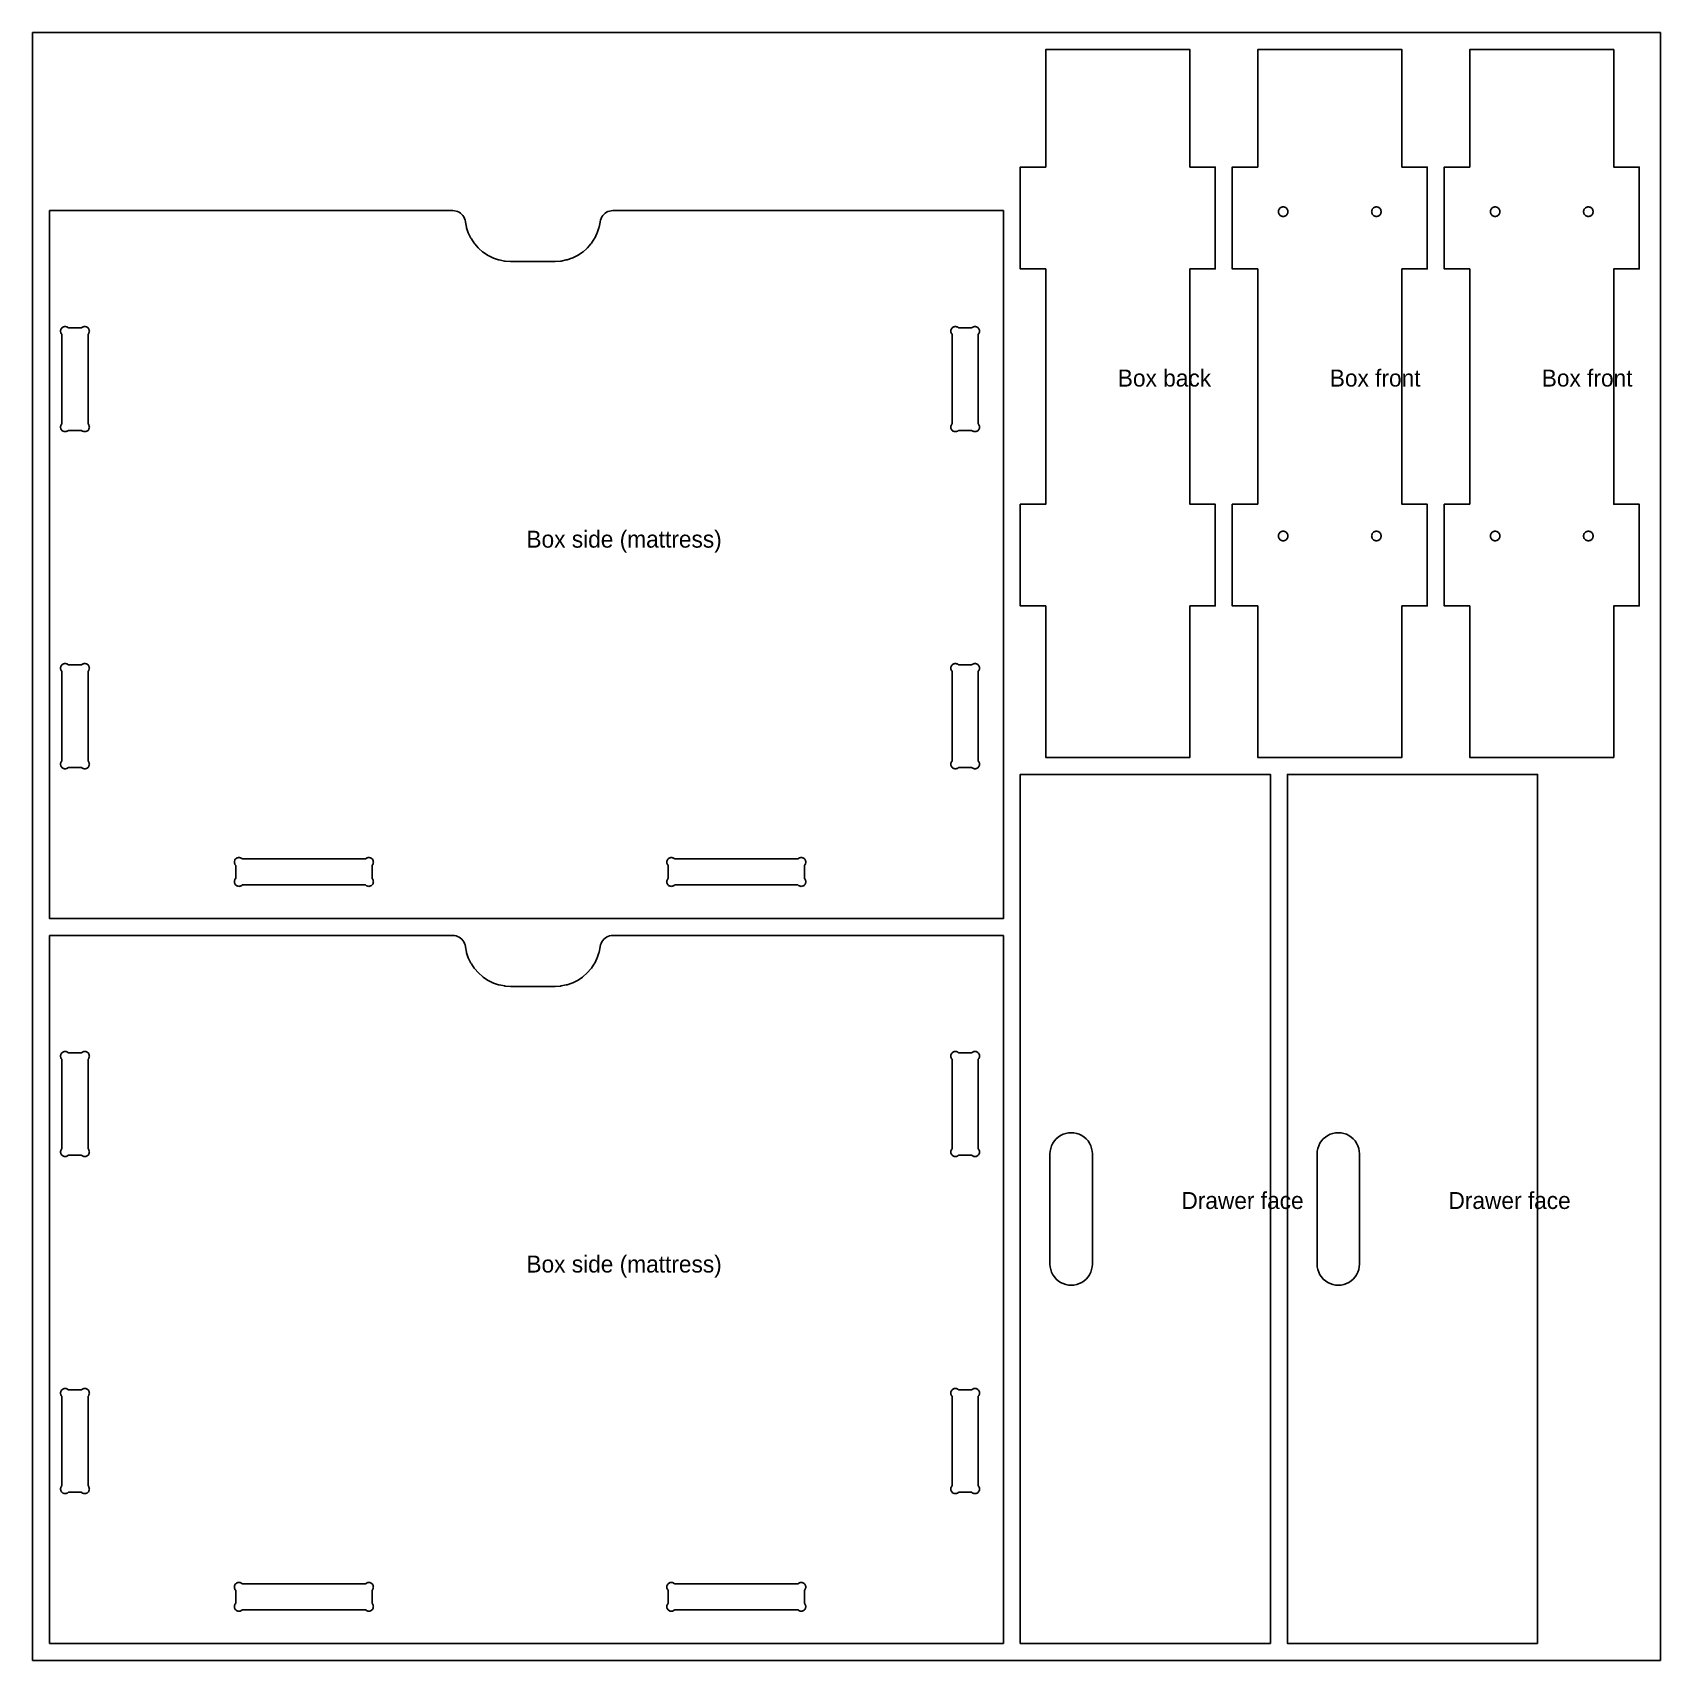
# Model space of a CAD drawing. Header units: inches. Extents: x 0 to 48, y 0 to 48.
import ezdxf

# ---------------------------------------------------------------- set-up
doc = ezdxf.new("R2010")
doc.units = ezdxf.units.IN
doc.header["$MEASUREMENT"] = 0
for name, color, linetype in [('CUT_INSIDE', 5, 'Continuous'), ('CUT_OUTSIDE', 1, 'Continuous'), ('LABEL', 3, 'Continuous'), ('SHEET', 8, 'Continuous')]:
    doc.layers.add(name, color=color, linetype=linetype)

msp = doc.modelspace()

# ---------------------------------------------------------------- linework, layer by layer
at = {"layer": 'CUT_INSIDE'}
for points in [[(37.014, 42.7), (37.01, 42.683), (37.004, 42.665), (36.996, 42.649), (36.986, 42.634), (36.974, 42.62), (36.96, 42.608), (36.945, 42.598), (36.929, 42.589), (36.911, 42.584), (36.893, 42.58), (36.875, 42.579), (36.857, 42.58), (36.839, 42.584), (36.821, 42.589), (36.805, 42.598), (36.79, 42.608), (36.776, 42.62), (36.764, 42.634), (36.754, 42.649), (36.746, 42.665), (36.74, 42.683), (36.736, 42.7), (36.735, 42.719), (36.736, 42.737), (36.74, 42.755), (36.746, 42.772), (36.754, 42.789), (36.764, 42.804), (36.776, 42.818), (36.79, 42.83), (36.805, 42.84), (36.821, 42.848), (36.839, 42.854), (36.857, 42.858), (36.875, 42.859), (36.893, 42.858), (36.911, 42.854), (36.929, 42.848), (36.945, 42.84), (36.96, 42.83), (36.974, 42.818), (36.986, 42.804), (36.996, 42.789), (37.004, 42.772), (37.01, 42.755), (37.014, 42.737), (37.015, 42.719)], [(39.764, 42.7), (39.76, 42.683), (39.754, 42.665), (39.746, 42.649), (39.736, 42.634), (39.724, 42.62), (39.71, 42.608), (39.695, 42.598), (39.679, 42.589), (39.661, 42.584), (39.643, 42.58), (39.625, 42.579), (39.607, 42.58), (39.589, 42.584), (39.571, 42.589), (39.555, 42.598), (39.54, 42.608), (39.526, 42.62), (39.514, 42.634), (39.504, 42.649), (39.496, 42.665), (39.49, 42.683), (39.486, 42.7), (39.485, 42.719), (39.486, 42.737), (39.49, 42.755), (39.496, 42.772), (39.504, 42.789), (39.514, 42.804), (39.526, 42.818), (39.54, 42.83), (39.555, 42.84), (39.571, 42.848), (39.589, 42.854), (39.607, 42.858), (39.625, 42.859), (39.643, 42.858), (39.661, 42.854), (39.679, 42.848), (39.695, 42.84), (39.71, 42.83), (39.724, 42.818), (39.736, 42.804), (39.746, 42.789), (39.754, 42.772), (39.76, 42.755), (39.764, 42.737), (39.765, 42.719)], [(43.264, 42.7), (43.26, 42.683), (43.254, 42.665), (43.246, 42.649), (43.236, 42.634), (43.224, 42.62), (43.21, 42.608), (43.195, 42.598), (43.179, 42.589), (43.161, 42.584), (43.143, 42.58), (43.125, 42.579), (43.107, 42.58), (43.089, 42.584), (43.071, 42.589), (43.055, 42.598), (43.04, 42.608), (43.026, 42.62), (43.014, 42.634), (43.004, 42.649), (42.996, 42.665), (42.99, 42.683), (42.986, 42.7), (42.985, 42.719), (42.986, 42.737), (42.99, 42.755), (42.996, 42.772), (43.004, 42.789), (43.014, 42.804), (43.026, 42.818), (43.04, 42.83), (43.055, 42.84), (43.071, 42.848), (43.089, 42.854), (43.107, 42.858), (43.125, 42.859), (43.143, 42.858), (43.161, 42.854), (43.179, 42.848), (43.195, 42.84), (43.21, 42.83), (43.224, 42.818), (43.236, 42.804), (43.246, 42.789), (43.254, 42.772), (43.26, 42.755), (43.264, 42.737), (43.265, 42.719)], [(46.014, 42.7), (46.01, 42.683), (46.004, 42.665), (45.996, 42.649), (45.986, 42.634), (45.974, 42.62), (45.96, 42.608), (45.945, 42.598), (45.929, 42.589), (45.911, 42.584), (45.893, 42.58), (45.875, 42.579), (45.857, 42.58), (45.839, 42.584), (45.821, 42.589), (45.805, 42.598), (45.79, 42.608), (45.776, 42.62), (45.764, 42.634), (45.754, 42.649), (45.746, 42.665), (45.74, 42.683), (45.736, 42.7), (45.735, 42.719), (45.736, 42.737), (45.74, 42.755), (45.746, 42.772), (45.754, 42.789), (45.764, 42.804), (45.776, 42.818), (45.79, 42.83), (45.805, 42.84), (45.821, 42.848), (45.839, 42.854), (45.857, 42.858), (45.875, 42.859), (45.893, 42.858), (45.911, 42.854), (45.929, 42.848), (45.945, 42.84), (45.96, 42.83), (45.974, 42.818), (45.986, 42.804), (45.996, 42.789), (46.004, 42.772), (46.01, 42.755), (46.014, 42.737), (46.015, 42.719)], [(1.056, 36.271), (1.043, 36.26), (1.028, 36.25), (1.012, 36.242), (0.995, 36.236), (0.978, 36.233), (0.96, 36.232), (0.943, 36.233), (0.926, 36.236), (0.909, 36.242), (0.893, 36.25), (0.878, 36.26), (0.865, 36.271), (0.853, 36.285), (0.844, 36.299), (0.836, 36.315), (0.83, 36.332), (0.827, 36.349), (0.825, 36.367), (0.827, 36.384), (0.83, 36.402), (0.836, 36.418), (0.844, 36.434), (0.853, 36.449), (0.865, 36.462), (0.865, 36.462), (0.865, 39.1), (0.853, 39.114), (0.844, 39.128), (0.836, 39.144), (0.83, 39.161), (0.827, 39.178), (0.825, 39.196), (0.827, 39.213), (0.83, 39.231), (0.836, 39.247), (0.844, 39.263), (0.853, 39.278), (0.865, 39.291), (0.878, 39.303), (0.893, 39.313), (0.909, 39.321), (0.926, 39.326), (0.943, 39.33), (0.96, 39.331), (0.978, 39.33), (0.995, 39.326), (1.012, 39.321), (1.028, 39.313), (1.043, 39.303), (1.056, 39.291), (1.444, 39.291), (1.457, 39.303), (1.472, 39.313), (1.488, 39.321), (1.505, 39.326), (1.522, 39.33), (1.54, 39.331), (1.557, 39.33), (1.574, 39.326), (1.591, 39.321), (1.607, 39.313), (1.622, 39.303), (1.635, 39.291), (1.647, 39.278), (1.656, 39.263), (1.664, 39.247), (1.67, 39.231), (1.673, 39.213), (1.675, 39.196), (1.673, 39.178), (1.67, 39.161), (1.664, 39.144), (1.656, 39.128), (1.647, 39.114), (1.635, 39.1), (1.635, 36.462), (1.647, 36.449), (1.656, 36.434), (1.664, 36.418), (1.67, 36.402), (1.673, 36.384), (1.675, 36.367), (1.673, 36.349), (1.67, 36.332), (1.664, 36.315), (1.656, 36.299), (1.647, 36.285), (1.635, 36.271), (1.622, 36.26), (1.607, 36.25), (1.591, 36.242), (1.574, 36.236), (1.557, 36.233), (1.54, 36.232), (1.522, 36.233), (1.505, 36.236), (1.488, 36.242), (1.472, 36.25), (1.457, 36.26), (1.444, 36.271)], [(27.306, 36.271), (27.293, 36.26), (27.278, 36.25), (27.262, 36.242), (27.245, 36.236), (27.228, 36.233), (27.21, 36.232), (27.193, 36.233), (27.176, 36.236), (27.159, 36.242), (27.143, 36.25), (27.128, 36.26), (27.115, 36.271), (27.103, 36.285), (27.094, 36.299), (27.086, 36.315), (27.08, 36.332), (27.077, 36.349), (27.075, 36.367), (27.077, 36.384), (27.08, 36.402), (27.086, 36.418), (27.094, 36.434), (27.103, 36.449), (27.115, 36.462), (27.115, 39.1), (27.103, 39.114), (27.094, 39.128), (27.086, 39.144), (27.08, 39.161), (27.077, 39.178), (27.075, 39.196), (27.077, 39.213), (27.08, 39.231), (27.086, 39.247), (27.094, 39.263), (27.103, 39.278), (27.115, 39.291), (27.128, 39.303), (27.143, 39.313), (27.159, 39.321), (27.176, 39.326), (27.193, 39.33), (27.21, 39.331), (27.228, 39.33), (27.245, 39.326), (27.262, 39.321), (27.278, 39.313), (27.293, 39.303), (27.306, 39.291), (27.694, 39.291), (27.707, 39.303), (27.722, 39.313), (27.738, 39.321), (27.755, 39.326), (27.772, 39.33), (27.79, 39.331), (27.807, 39.33), (27.824, 39.326), (27.841, 39.321), (27.857, 39.313), (27.872, 39.303), (27.885, 39.291), (27.897, 39.278), (27.906, 39.263), (27.914, 39.247), (27.92, 39.231), (27.923, 39.213), (27.925, 39.196), (27.923, 39.178), (27.92, 39.161), (27.914, 39.144), (27.906, 39.128), (27.897, 39.114), (27.885, 39.1), (27.885, 36.462), (27.897, 36.449), (27.906, 36.434), (27.914, 36.418), (27.92, 36.402), (27.923, 36.384), (27.925, 36.367), (27.923, 36.349), (27.92, 36.332), (27.914, 36.315), (27.906, 36.299), (27.897, 36.285), (27.885, 36.271), (27.872, 36.26), (27.857, 36.25), (27.841, 36.242), (27.824, 36.236), (27.807, 36.233), (27.79, 36.232), (27.772, 36.233), (27.755, 36.236), (27.738, 36.242), (27.722, 36.25), (27.707, 36.26), (27.694, 36.271)], [(37.014, 33.138), (37.01, 33.12), (37.004, 33.103), (36.996, 33.086), (36.986, 33.071), (36.974, 33.057), (36.96, 33.045), (36.945, 33.035), (36.929, 33.027), (36.911, 33.021), (36.893, 33.017), (36.875, 33.016), (36.857, 33.017), (36.839, 33.021), (36.821, 33.027), (36.805, 33.035), (36.79, 33.045), (36.776, 33.057), (36.764, 33.071), (36.754, 33.086), (36.746, 33.103), (36.74, 33.12), (36.736, 33.138), (36.735, 33.156), (36.736, 33.175), (36.74, 33.192), (36.746, 33.21), (36.754, 33.226), (36.764, 33.241), (36.776, 33.255), (36.79, 33.267), (36.805, 33.277), (36.821, 33.286), (36.839, 33.291), (36.857, 33.295), (36.875, 33.296), (36.893, 33.295), (36.911, 33.291), (36.929, 33.286), (36.945, 33.277), (36.96, 33.267), (36.974, 33.255), (36.986, 33.241), (36.996, 33.226), (37.004, 33.21), (37.01, 33.192), (37.014, 33.175), (37.015, 33.156)], [(39.764, 33.138), (39.76, 33.12), (39.754, 33.103), (39.746, 33.086), (39.736, 33.071), (39.724, 33.057), (39.71, 33.045), (39.695, 33.035), (39.679, 33.027), (39.661, 33.021), (39.643, 33.017), (39.625, 33.016), (39.607, 33.017), (39.589, 33.021), (39.571, 33.027), (39.555, 33.035), (39.54, 33.045), (39.526, 33.057), (39.514, 33.071), (39.504, 33.086), (39.496, 33.103), (39.49, 33.12), (39.486, 33.138), (39.485, 33.156), (39.486, 33.175), (39.49, 33.192), (39.496, 33.21), (39.504, 33.226), (39.514, 33.241), (39.526, 33.255), (39.54, 33.267), (39.555, 33.277), (39.571, 33.286), (39.589, 33.291), (39.607, 33.295), (39.625, 33.296), (39.643, 33.295), (39.661, 33.291), (39.679, 33.286), (39.695, 33.277), (39.71, 33.267), (39.724, 33.255), (39.736, 33.241), (39.746, 33.226), (39.754, 33.21), (39.76, 33.192), (39.764, 33.175), (39.765, 33.156)], [(43.264, 33.138), (43.26, 33.12), (43.254, 33.103), (43.246, 33.086), (43.236, 33.071), (43.224, 33.057), (43.21, 33.045), (43.195, 33.035), (43.179, 33.027), (43.161, 33.021), (43.143, 33.017), (43.125, 33.016), (43.107, 33.017), (43.089, 33.021), (43.071, 33.027), (43.055, 33.035), (43.04, 33.045), (43.026, 33.057), (43.014, 33.071), (43.004, 33.086), (42.996, 33.103), (42.99, 33.12), (42.986, 33.138), (42.985, 33.156), (42.986, 33.175), (42.99, 33.192), (42.996, 33.21), (43.004, 33.226), (43.014, 33.241), (43.026, 33.255), (43.04, 33.267), (43.055, 33.277), (43.071, 33.286), (43.089, 33.291), (43.107, 33.295), (43.125, 33.296), (43.143, 33.295), (43.161, 33.291), (43.179, 33.286), (43.195, 33.277), (43.21, 33.267), (43.224, 33.255), (43.236, 33.241), (43.246, 33.226), (43.254, 33.21), (43.26, 33.192), (43.264, 33.175), (43.265, 33.156)], [(46.014, 33.138), (46.01, 33.12), (46.004, 33.103), (45.996, 33.086), (45.986, 33.071), (45.974, 33.057), (45.96, 33.045), (45.945, 33.035), (45.929, 33.027), (45.911, 33.021), (45.893, 33.017), (45.875, 33.016), (45.857, 33.017), (45.839, 33.021), (45.821, 33.027), (45.805, 33.035), (45.79, 33.045), (45.776, 33.057), (45.764, 33.071), (45.754, 33.086), (45.746, 33.103), (45.74, 33.12), (45.736, 33.138), (45.735, 33.156), (45.736, 33.175), (45.74, 33.192), (45.746, 33.21), (45.754, 33.226), (45.764, 33.241), (45.776, 33.255), (45.79, 33.267), (45.805, 33.277), (45.821, 33.286), (45.839, 33.291), (45.857, 33.295), (45.875, 33.296), (45.893, 33.295), (45.911, 33.291), (45.929, 33.286), (45.945, 33.277), (45.96, 33.267), (45.974, 33.255), (45.986, 33.241), (45.996, 33.226), (46.004, 33.21), (46.01, 33.192), (46.014, 33.175), (46.015, 33.156)], [(1.056, 26.334), (1.043, 26.322), (1.028, 26.312), (1.012, 26.304), (0.995, 26.299), (0.978, 26.295), (0.96, 26.294), (0.943, 26.295), (0.926, 26.299), (0.909, 26.304), (0.893, 26.312), (0.878, 26.322), (0.865, 26.334), (0.853, 26.347), (0.844, 26.362), (0.836, 26.378), (0.83, 26.394), (0.827, 26.412), (0.825, 26.429), (0.827, 26.447), (0.83, 26.464), (0.836, 26.481), (0.844, 26.497), (0.853, 26.511), (0.865, 26.525), (0.865, 26.525), (0.865, 29.163), (0.853, 29.176), (0.844, 29.191), (0.836, 29.207), (0.83, 29.223), (0.827, 29.241), (0.825, 29.258), (0.827, 29.276), (0.83, 29.293), (0.836, 29.31), (0.844, 29.326), (0.853, 29.34), (0.865, 29.354), (0.878, 29.365), (0.893, 29.375), (0.909, 29.383), (0.926, 29.389), (0.943, 29.392), (0.96, 29.393), (0.978, 29.392), (0.995, 29.389), (1.012, 29.383), (1.028, 29.375), (1.043, 29.365), (1.056, 29.354), (1.444, 29.354), (1.457, 29.365), (1.472, 29.375), (1.488, 29.383), (1.505, 29.389), (1.522, 29.392), (1.54, 29.393), (1.557, 29.392), (1.574, 29.389), (1.591, 29.383), (1.607, 29.375), (1.622, 29.365), (1.635, 29.354), (1.647, 29.34), (1.656, 29.326), (1.664, 29.31), (1.67, 29.293), (1.673, 29.276), (1.675, 29.258), (1.673, 29.241), (1.67, 29.223), (1.664, 29.207), (1.656, 29.191), (1.647, 29.176), (1.635, 29.163), (1.635, 26.525), (1.647, 26.511), (1.656, 26.497), (1.664, 26.481), (1.67, 26.464), (1.673, 26.447), (1.675, 26.429), (1.673, 26.412), (1.67, 26.394), (1.664, 26.378), (1.656, 26.362), (1.647, 26.347), (1.635, 26.334), (1.622, 26.322), (1.607, 26.312), (1.591, 26.304), (1.574, 26.299), (1.557, 26.295), (1.54, 26.294), (1.522, 26.295), (1.505, 26.299), (1.488, 26.304), (1.472, 26.312), (1.457, 26.322), (1.444, 26.334)], [(27.694, 26.334), (27.306, 26.334), (27.293, 26.322), (27.278, 26.312), (27.262, 26.304), (27.245, 26.299), (27.228, 26.295), (27.21, 26.294), (27.193, 26.295), (27.176, 26.299), (27.159, 26.304), (27.143, 26.312), (27.128, 26.322), (27.115, 26.334), (27.103, 26.347), (27.094, 26.362), (27.086, 26.378), (27.08, 26.394), (27.077, 26.412), (27.075, 26.429), (27.077, 26.447), (27.08, 26.464), (27.086, 26.481), (27.094, 26.497), (27.103, 26.511), (27.115, 26.525), (27.115, 29.163), (27.103, 29.176), (27.094, 29.191), (27.086, 29.207), (27.08, 29.223), (27.077, 29.241), (27.075, 29.258), (27.077, 29.276), (27.08, 29.293), (27.086, 29.31), (27.094, 29.326), (27.103, 29.34), (27.115, 29.354), (27.128, 29.365), (27.143, 29.375), (27.159, 29.383), (27.176, 29.389), (27.193, 29.392), (27.21, 29.393), (27.228, 29.392), (27.245, 29.389), (27.262, 29.383), (27.278, 29.375), (27.293, 29.365), (27.306, 29.354), (27.694, 29.354), (27.707, 29.365), (27.722, 29.375), (27.738, 29.383), (27.755, 29.389), (27.772, 29.392), (27.79, 29.393), (27.807, 29.392), (27.824, 29.389), (27.841, 29.383), (27.857, 29.375), (27.872, 29.365), (27.885, 29.354), (27.897, 29.34), (27.906, 29.326), (27.914, 29.31), (27.92, 29.293), (27.923, 29.276), (27.925, 29.258), (27.923, 29.241), (27.92, 29.223), (27.914, 29.207), (27.906, 29.191), (27.897, 29.176), (27.885, 29.163), (27.885, 26.525), (27.897, 26.511), (27.906, 26.497), (27.914, 26.481), (27.92, 26.464), (27.923, 26.447), (27.925, 26.429), (27.923, 26.412), (27.92, 26.394), (27.914, 26.378), (27.906, 26.362), (27.897, 26.347), (27.885, 26.334), (27.872, 26.322), (27.857, 26.312), (27.841, 26.304), (27.824, 26.299), (27.807, 26.295), (27.79, 26.294), (27.772, 26.295), (27.755, 26.299), (27.738, 26.304), (27.722, 26.312), (27.707, 26.322)], [(9.819, 22.865), (6.181, 22.865), (6.168, 22.853), (6.153, 22.844), (6.137, 22.836), (6.12, 22.83), (6.103, 22.827), (6.085, 22.825), (6.068, 22.827), (6.051, 22.83), (6.034, 22.836), (6.018, 22.844), (6.003, 22.853), (5.99, 22.865), (5.99, 22.865), (5.978, 22.878), (5.969, 22.893), (5.961, 22.909), (5.955, 22.926), (5.952, 22.943), (5.95, 22.96), (5.952, 22.978), (5.955, 22.995), (5.961, 23.012), (5.969, 23.028), (5.978, 23.043), (5.99, 23.056), (5.99, 23.444), (5.978, 23.457), (5.969, 23.472), (5.961, 23.488), (5.955, 23.505), (5.952, 23.522), (5.95, 23.54), (5.952, 23.557), (5.955, 23.574), (5.961, 23.591), (5.969, 23.607), (5.978, 23.622), (5.99, 23.635), (5.99, 23.635), (6.003, 23.647), (6.018, 23.656), (6.034, 23.664), (6.051, 23.67), (6.068, 23.673), (6.085, 23.675), (6.103, 23.673), (6.12, 23.67), (6.137, 23.664), (6.153, 23.656), (6.168, 23.647), (6.181, 23.635), (9.819, 23.635), (9.832, 23.647), (9.847, 23.656), (9.863, 23.664), (9.88, 23.67), (9.897, 23.673), (9.915, 23.675), (9.932, 23.673), (9.949, 23.67), (9.966, 23.664), (9.982, 23.656), (9.997, 23.647), (10.01, 23.635), (10.022, 23.622), (10.031, 23.607), (10.039, 23.591), (10.045, 23.574), (10.048, 23.557), (10.05, 23.54), (10.048, 23.522), (10.045, 23.505), (10.039, 23.488), (10.031, 23.472), (10.022, 23.457), (10.01, 23.444), (10.01, 23.056), (10.022, 23.043), (10.031, 23.028), (10.039, 23.012), (10.045, 22.995), (10.048, 22.978), (10.05, 22.96), (10.048, 22.943), (10.045, 22.926), (10.039, 22.909), (10.031, 22.893), (10.022, 22.878), (10.01, 22.865), (10.01, 22.865), (9.997, 22.853), (9.982, 22.844), (9.966, 22.836), (9.949, 22.83), (9.932, 22.827), (9.915, 22.825), (9.897, 22.827), (9.88, 22.83), (9.863, 22.836), (9.847, 22.844), (9.832, 22.853)], [(18.931, 22.865), (18.918, 22.853), (18.903, 22.844), (18.887, 22.836), (18.87, 22.83), (18.853, 22.827), (18.835, 22.825), (18.818, 22.827), (18.801, 22.83), (18.784, 22.836), (18.768, 22.844), (18.753, 22.853), (18.74, 22.865), (18.74, 22.865), (18.728, 22.878), (18.719, 22.893), (18.711, 22.909), (18.705, 22.926), (18.702, 22.943), (18.7, 22.96), (18.702, 22.978), (18.705, 22.995), (18.711, 23.012), (18.719, 23.028), (18.728, 23.043), (18.74, 23.056), (18.74, 23.444), (18.728, 23.457), (18.719, 23.472), (18.711, 23.488), (18.705, 23.505), (18.702, 23.522), (18.7, 23.54), (18.702, 23.557), (18.705, 23.574), (18.711, 23.591), (18.719, 23.607), (18.728, 23.622), (18.74, 23.635), (18.74, 23.635), (18.753, 23.647), (18.768, 23.656), (18.784, 23.664), (18.801, 23.67), (18.818, 23.673), (18.835, 23.675), (18.853, 23.673), (18.87, 23.67), (18.887, 23.664), (18.903, 23.656), (18.918, 23.647), (18.931, 23.635), (22.569, 23.635), (22.582, 23.647), (22.597, 23.656), (22.613, 23.664), (22.63, 23.67), (22.647, 23.673), (22.665, 23.675), (22.682, 23.673), (22.699, 23.67), (22.716, 23.664), (22.732, 23.656), (22.747, 23.647), (22.76, 23.635), (22.772, 23.622), (22.781, 23.607), (22.789, 23.591), (22.795, 23.574), (22.798, 23.557), (22.8, 23.54), (22.798, 23.522), (22.795, 23.505), (22.789, 23.488), (22.781, 23.472), (22.772, 23.457), (22.76, 23.444), (22.76, 23.056), (22.772, 23.043), (22.781, 23.028), (22.789, 23.012), (22.795, 22.995), (22.798, 22.978), (22.8, 22.96), (22.798, 22.943), (22.795, 22.926), (22.789, 22.909), (22.781, 22.893), (22.772, 22.878), (22.76, 22.865), (22.76, 22.865), (22.747, 22.853), (22.732, 22.844), (22.716, 22.836), (22.699, 22.83), (22.682, 22.827), (22.665, 22.825), (22.647, 22.827), (22.63, 22.83), (22.613, 22.836), (22.597, 22.844), (22.582, 22.853), (22.569, 22.865)], [(1.056, 14.896), (1.043, 14.885), (1.028, 14.875), (1.012, 14.867), (0.995, 14.861), (0.978, 14.858), (0.96, 14.857), (0.943, 14.858), (0.926, 14.861), (0.909, 14.867), (0.893, 14.875), (0.878, 14.885), (0.865, 14.896), (0.853, 14.91), (0.844, 14.924), (0.836, 14.94), (0.83, 14.957), (0.827, 14.974), (0.825, 14.992), (0.827, 15.009), (0.83, 15.027), (0.836, 15.043), (0.844, 15.059), (0.853, 15.074), (0.865, 15.087), (0.865, 15.087), (0.865, 17.725), (0.853, 17.739), (0.844, 17.753), (0.836, 17.769), (0.83, 17.786), (0.827, 17.803), (0.825, 17.821), (0.827, 17.838), (0.83, 17.856), (0.836, 17.872), (0.844, 17.888), (0.853, 17.903), (0.865, 17.916), (0.878, 17.928), (0.893, 17.938), (0.909, 17.946), (0.926, 17.951), (0.943, 17.955), (0.96, 17.956), (0.978, 17.955), (0.995, 17.951), (1.012, 17.946), (1.028, 17.938), (1.043, 17.928), (1.056, 17.916), (1.444, 17.916), (1.457, 17.928), (1.472, 17.938), (1.488, 17.946), (1.505, 17.951), (1.522, 17.955), (1.54, 17.956), (1.557, 17.955), (1.574, 17.951), (1.591, 17.946), (1.607, 17.938), (1.622, 17.928), (1.635, 17.916), (1.647, 17.903), (1.656, 17.888), (1.664, 17.872), (1.67, 17.856), (1.673, 17.838), (1.675, 17.821), (1.673, 17.803), (1.67, 17.786), (1.664, 17.769), (1.656, 17.753), (1.647, 17.739), (1.635, 17.725), (1.635, 15.087), (1.647, 15.074), (1.656, 15.059), (1.664, 15.043), (1.67, 15.027), (1.673, 15.009), (1.675, 14.992), (1.673, 14.974), (1.67, 14.957), (1.664, 14.94), (1.656, 14.924), (1.647, 14.91), (1.635, 14.896), (1.622, 14.885), (1.607, 14.875), (1.591, 14.867), (1.574, 14.861), (1.557, 14.858), (1.54, 14.857), (1.522, 14.858), (1.505, 14.861), (1.488, 14.867), (1.472, 14.875), (1.457, 14.885), (1.444, 14.896)], [(27.306, 14.896), (27.293, 14.885), (27.278, 14.875), (27.262, 14.867), (27.245, 14.861), (27.228, 14.858), (27.21, 14.857), (27.193, 14.858), (27.176, 14.861), (27.159, 14.867), (27.143, 14.875), (27.128, 14.885), (27.115, 14.896), (27.103, 14.91), (27.094, 14.924), (27.086, 14.94), (27.08, 14.957), (27.077, 14.974), (27.075, 14.992), (27.077, 15.009), (27.08, 15.027), (27.086, 15.043), (27.094, 15.059), (27.103, 15.074), (27.115, 15.087), (27.115, 17.725), (27.103, 17.739), (27.094, 17.753), (27.086, 17.769), (27.08, 17.786), (27.077, 17.803), (27.075, 17.821), (27.077, 17.838), (27.08, 17.856), (27.086, 17.872), (27.094, 17.888), (27.103, 17.903), (27.115, 17.916), (27.128, 17.928), (27.143, 17.938), (27.159, 17.946), (27.176, 17.951), (27.193, 17.955), (27.21, 17.956), (27.228, 17.955), (27.245, 17.951), (27.262, 17.946), (27.278, 17.938), (27.293, 17.928), (27.306, 17.916), (27.694, 17.916), (27.707, 17.928), (27.722, 17.938), (27.738, 17.946), (27.755, 17.951), (27.772, 17.955), (27.79, 17.956), (27.807, 17.955), (27.824, 17.951), (27.841, 17.946), (27.857, 17.938), (27.872, 17.928), (27.885, 17.916), (27.897, 17.903), (27.906, 17.888), (27.914, 17.872), (27.92, 17.856), (27.923, 17.838), (27.925, 17.821), (27.923, 17.803), (27.92, 17.786), (27.914, 17.769), (27.906, 17.753), (27.897, 17.739), (27.885, 17.725), (27.885, 15.087), (27.897, 15.074), (27.906, 15.059), (27.914, 15.043), (27.92, 15.027), (27.923, 15.009), (27.925, 14.992), (27.923, 14.974), (27.92, 14.957), (27.914, 14.94), (27.906, 14.924), (27.897, 14.91), (27.885, 14.896), (27.872, 14.885), (27.857, 14.875), (27.841, 14.867), (27.824, 14.861), (27.807, 14.858), (27.79, 14.857), (27.772, 14.858), (27.755, 14.861), (27.738, 14.867), (27.722, 14.875), (27.707, 14.885), (27.694, 14.896)], [(30, 11.688), (30, 14.938), (30.005, 15.019), (30.021, 15.099), (30.048, 15.177), (30.084, 15.25), (30.129, 15.318), (30.183, 15.379), (30.245, 15.433), (30.312, 15.479), (30.386, 15.515), (30.463, 15.541), (30.543, 15.557), (30.625, 15.562), (30.707, 15.557), (30.787, 15.541), (30.864, 15.515), (30.938, 15.479), (31.005, 15.433), (31.067, 15.379), (31.121, 15.318), (31.166, 15.25), (31.202, 15.177), (31.229, 15.099), (31.245, 15.019), (31.25, 14.938), (31.25, 11.688), (31.245, 11.606), (31.229, 11.526), (31.202, 11.448), (31.166, 11.375), (31.121, 11.307), (31.067, 11.246), (31.005, 11.192), (30.938, 11.146), (30.864, 11.11), (30.787, 11.084), (30.707, 11.068), (30.625, 11.062), (30.543, 11.068), (30.463, 11.084), (30.386, 11.11), (30.312, 11.146), (30.245, 11.192), (30.183, 11.246), (30.129, 11.307), (30.084, 11.375), (30.048, 11.448), (30.021, 11.526), (30.005, 11.606)], [(37.875, 11.688), (37.875, 14.938), (37.88, 15.019), (37.896, 15.099), (37.923, 15.177), (37.959, 15.25), (38.004, 15.318), (38.058, 15.379), (38.12, 15.433), (38.188, 15.479), (38.261, 15.515), (38.338, 15.541), (38.418, 15.557), (38.5, 15.562), (38.582, 15.557), (38.662, 15.541), (38.739, 15.515), (38.812, 15.479), (38.88, 15.433), (38.942, 15.379), (38.996, 15.318), (39.041, 15.25), (39.077, 15.177), (39.104, 15.099), (39.12, 15.019), (39.125, 14.938), (39.125, 11.688), (39.12, 11.606), (39.104, 11.526), (39.077, 11.448), (39.041, 11.375), (38.996, 11.307), (38.942, 11.246), (38.88, 11.192), (38.812, 11.146), (38.739, 11.11), (38.662, 11.084), (38.582, 11.068), (38.5, 11.062), (38.418, 11.068), (38.338, 11.084), (38.261, 11.11), (38.188, 11.146), (38.12, 11.192), (38.058, 11.246), (38.004, 11.307), (37.959, 11.375), (37.923, 11.448), (37.896, 11.526), (37.88, 11.606)], [(1.056, 4.959), (1.043, 4.947), (1.028, 4.937), (1.012, 4.929), (0.995, 4.924), (0.978, 4.92), (0.96, 4.919), (0.943, 4.92), (0.926, 4.924), (0.909, 4.929), (0.893, 4.937), (0.878, 4.947), (0.865, 4.959), (0.853, 4.972), (0.844, 4.987), (0.836, 5.003), (0.83, 5.019), (0.827, 5.037), (0.825, 5.054), (0.827, 5.072), (0.83, 5.089), (0.836, 5.106), (0.844, 5.122), (0.853, 5.136), (0.865, 5.15), (0.865, 5.15), (0.865, 7.788), (0.853, 7.801), (0.844, 7.816), (0.836, 7.832), (0.83, 7.848), (0.827, 7.866), (0.825, 7.883), (0.827, 7.901), (0.83, 7.918), (0.836, 7.935), (0.844, 7.951), (0.853, 7.965), (0.865, 7.979), (0.878, 7.99), (0.893, 8), (0.909, 8.008), (0.926, 8.014), (0.943, 8.017), (0.96, 8.018), (0.978, 8.017), (0.995, 8.014), (1.012, 8.008), (1.028, 8), (1.043, 7.99), (1.056, 7.979), (1.444, 7.979), (1.457, 7.99), (1.472, 8), (1.488, 8.008), (1.505, 8.014), (1.522, 8.017), (1.54, 8.018), (1.557, 8.017), (1.574, 8.014), (1.591, 8.008), (1.607, 8), (1.622, 7.99), (1.635, 7.979), (1.647, 7.965), (1.656, 7.951), (1.664, 7.935), (1.67, 7.918), (1.673, 7.901), (1.675, 7.883), (1.673, 7.866), (1.67, 7.848), (1.664, 7.832), (1.656, 7.816), (1.647, 7.801), (1.635, 7.788), (1.635, 5.15), (1.647, 5.136), (1.656, 5.122), (1.664, 5.106), (1.67, 5.089), (1.673, 5.072), (1.675, 5.054), (1.673, 5.037), (1.67, 5.019), (1.664, 5.003), (1.656, 4.987), (1.647, 4.972), (1.635, 4.959), (1.622, 4.947), (1.607, 4.937), (1.591, 4.929), (1.574, 4.924), (1.557, 4.92), (1.54, 4.919), (1.522, 4.92), (1.505, 4.924), (1.488, 4.929), (1.472, 4.937), (1.457, 4.947), (1.444, 4.959)], [(27.694, 4.959), (27.306, 4.959), (27.293, 4.947), (27.278, 4.937), (27.262, 4.929), (27.245, 4.924), (27.228, 4.92), (27.21, 4.919), (27.193, 4.92), (27.176, 4.924), (27.159, 4.929), (27.143, 4.937), (27.128, 4.947), (27.115, 4.959), (27.103, 4.972), (27.094, 4.987), (27.086, 5.003), (27.08, 5.019), (27.077, 5.037), (27.075, 5.054), (27.077, 5.072), (27.08, 5.089), (27.086, 5.106), (27.094, 5.122), (27.103, 5.136), (27.115, 5.15), (27.115, 7.788), (27.103, 7.801), (27.094, 7.816), (27.086, 7.832), (27.08, 7.848), (27.077, 7.866), (27.075, 7.883), (27.077, 7.901), (27.08, 7.918), (27.086, 7.935), (27.094, 7.951), (27.103, 7.965), (27.115, 7.979), (27.128, 7.99), (27.143, 8), (27.159, 8.008), (27.176, 8.014), (27.193, 8.017), (27.21, 8.018), (27.228, 8.017), (27.245, 8.014), (27.262, 8.008), (27.278, 8), (27.293, 7.99), (27.306, 7.979), (27.694, 7.979), (27.707, 7.99), (27.722, 8), (27.738, 8.008), (27.755, 8.014), (27.772, 8.017), (27.79, 8.018), (27.807, 8.017), (27.824, 8.014), (27.841, 8.008), (27.857, 8), (27.872, 7.99), (27.885, 7.979), (27.897, 7.965), (27.906, 7.951), (27.914, 7.935), (27.92, 7.918), (27.923, 7.901), (27.925, 7.883), (27.923, 7.866), (27.92, 7.848), (27.914, 7.832), (27.906, 7.816), (27.897, 7.801), (27.885, 7.788), (27.885, 5.15), (27.897, 5.136), (27.906, 5.122), (27.914, 5.106), (27.92, 5.089), (27.923, 5.072), (27.925, 5.054), (27.923, 5.037), (27.92, 5.019), (27.914, 5.003), (27.906, 4.987), (27.897, 4.972), (27.885, 4.959), (27.872, 4.947), (27.857, 4.937), (27.841, 4.929), (27.824, 4.924), (27.807, 4.92), (27.79, 4.919), (27.772, 4.92), (27.755, 4.924), (27.738, 4.929), (27.722, 4.937), (27.707, 4.947)], [(9.819, 1.49), (6.181, 1.49), (6.168, 1.478), (6.153, 1.469), (6.137, 1.461), (6.12, 1.455), (6.103, 1.452), (6.085, 1.45), (6.068, 1.452), (6.051, 1.455), (6.034, 1.461), (6.018, 1.469), (6.003, 1.478), (5.99, 1.49), (5.99, 1.49), (5.978, 1.503), (5.969, 1.518), (5.961, 1.534), (5.955, 1.551), (5.952, 1.568), (5.95, 1.585), (5.952, 1.603), (5.955, 1.62), (5.961, 1.637), (5.969, 1.653), (5.978, 1.668), (5.99, 1.681), (5.99, 2.069), (5.978, 2.082), (5.969, 2.097), (5.961, 2.113), (5.955, 2.13), (5.952, 2.147), (5.95, 2.165), (5.952, 2.182), (5.955, 2.199), (5.961, 2.216), (5.969, 2.232), (5.978, 2.247), (5.99, 2.26), (5.99, 2.26), (6.003, 2.272), (6.018, 2.281), (6.034, 2.289), (6.051, 2.295), (6.068, 2.298), (6.085, 2.3), (6.103, 2.298), (6.12, 2.295), (6.137, 2.289), (6.153, 2.281), (6.168, 2.272), (6.181, 2.26), (9.819, 2.26), (9.832, 2.272), (9.847, 2.281), (9.863, 2.289), (9.88, 2.295), (9.897, 2.298), (9.915, 2.3), (9.932, 2.298), (9.949, 2.295), (9.966, 2.289), (9.982, 2.281), (9.997, 2.272), (10.01, 2.26), (10.022, 2.247), (10.031, 2.232), (10.039, 2.216), (10.045, 2.199), (10.048, 2.182), (10.05, 2.165), (10.048, 2.147), (10.045, 2.13), (10.039, 2.113), (10.031, 2.097), (10.022, 2.082), (10.01, 2.069), (10.01, 1.681), (10.022, 1.668), (10.031, 1.653), (10.039, 1.637), (10.045, 1.62), (10.048, 1.603), (10.05, 1.585), (10.048, 1.568), (10.045, 1.551), (10.039, 1.534), (10.031, 1.518), (10.022, 1.503), (10.01, 1.49), (10.01, 1.49), (9.997, 1.478), (9.982, 1.469), (9.966, 1.461), (9.949, 1.455), (9.932, 1.452), (9.915, 1.45), (9.897, 1.452), (9.88, 1.455), (9.863, 1.461), (9.847, 1.469), (9.832, 1.478)], [(18.931, 1.49), (18.918, 1.478), (18.903, 1.469), (18.887, 1.461), (18.87, 1.455), (18.853, 1.452), (18.835, 1.45), (18.818, 1.452), (18.801, 1.455), (18.784, 1.461), (18.768, 1.469), (18.753, 1.478), (18.74, 1.49), (18.74, 1.49), (18.728, 1.503), (18.719, 1.518), (18.711, 1.534), (18.705, 1.551), (18.702, 1.568), (18.7, 1.585), (18.702, 1.603), (18.705, 1.62), (18.711, 1.637), (18.719, 1.653), (18.728, 1.668), (18.74, 1.681), (18.74, 2.069), (18.728, 2.082), (18.719, 2.097), (18.711, 2.113), (18.705, 2.13), (18.702, 2.147), (18.7, 2.165), (18.702, 2.182), (18.705, 2.199), (18.711, 2.216), (18.719, 2.232), (18.728, 2.247), (18.74, 2.26), (18.74, 2.26), (18.753, 2.272), (18.768, 2.281), (18.784, 2.289), (18.801, 2.295), (18.818, 2.298), (18.835, 2.3), (18.853, 2.298), (18.87, 2.295), (18.887, 2.289), (18.903, 2.281), (18.918, 2.272), (18.931, 2.26), (22.569, 2.26), (22.582, 2.272), (22.597, 2.281), (22.613, 2.289), (22.63, 2.295), (22.647, 2.298), (22.665, 2.3), (22.682, 2.298), (22.699, 2.295), (22.716, 2.289), (22.732, 2.281), (22.747, 2.272), (22.76, 2.26), (22.772, 2.247), (22.781, 2.232), (22.789, 2.216), (22.795, 2.199), (22.798, 2.182), (22.8, 2.165), (22.798, 2.147), (22.795, 2.13), (22.789, 2.113), (22.781, 2.097), (22.772, 2.082), (22.76, 2.069), (22.76, 1.681), (22.772, 1.668), (22.781, 1.653), (22.789, 1.637), (22.795, 1.62), (22.798, 1.603), (22.8, 1.585), (22.798, 1.568), (22.795, 1.551), (22.789, 1.534), (22.781, 1.518), (22.772, 1.503), (22.76, 1.49), (22.76, 1.49), (22.747, 1.478), (22.732, 1.469), (22.716, 1.461), (22.699, 1.455), (22.682, 1.452), (22.665, 1.45), (22.647, 1.452), (22.63, 1.455), (22.613, 1.461), (22.597, 1.469), (22.582, 1.478), (22.569, 1.49)]]:
    msp.add_lwpolyline(points, close=True, dxfattribs=at)
at = {"layer": 'CUT_OUTSIDE'}
for points in [[(29.125, 34.094), (29.125, 31.094), (29.875, 31.094), (29.875, 26.625), (34.125, 26.625), (34.125, 31.094), (34.875, 31.094), (34.875, 34.094), (34.125, 34.094), (34.125, 41.031), (34.875, 41.031), (34.875, 44.031), (34.125, 44.031), (34.125, 47.5), (29.875, 47.5), (29.875, 44.031), (29.125, 44.031), (29.125, 41.031), (29.875, 41.031), (29.875, 34.094)], [(36.125, 34.094), (35.375, 34.094), (35.375, 31.094), (36.125, 31.094), (36.125, 26.625), (40.375, 26.625), (40.375, 31.094), (41.125, 31.094), (41.125, 34.094), (40.375, 34.094), (40.375, 41.031), (41.125, 41.031), (41.125, 44.031), (40.375, 44.031), (40.375, 47.5), (36.125, 47.5), (36.125, 44.031), (35.375, 44.031), (35.375, 41.031), (36.125, 41.031)], [(42.375, 34.094), (41.625, 34.094), (41.625, 31.094), (42.375, 31.094), (42.375, 26.625), (46.625, 26.625), (46.625, 31.094), (47.375, 31.094), (47.375, 34.094), (46.625, 34.094), (46.625, 41.031), (47.375, 41.031), (47.375, 44.031), (46.625, 44.031), (46.625, 47.5), (42.375, 47.5), (42.375, 44.031), (41.625, 44.031), (41.625, 41.031), (42.375, 41.031)], [(0.875, 21.875), (0.885, 21.875), (28.625, 21.875), (28.625, 42.75), (17.75, 42.75), (17.109, 42.75), (17.061, 42.747), (17.012, 42.737), (16.966, 42.721), (16.922, 42.7), (16.881, 42.673), (16.844, 42.64), (16.812, 42.603), (16.785, 42.562), (16.763, 42.519), (16.747, 42.472), (16.738, 42.424), (16.736, 42.412), (16.706, 42.263), (16.7, 42.239), (16.651, 42.095), (16.642, 42.072), (16.575, 41.936), (16.562, 41.915), (16.478, 41.788), (16.463, 41.769), (16.363, 41.655), (16.345, 41.637), (16.231, 41.537), (16.212, 41.522), (16.085, 41.438), (16.064, 41.425), (15.928, 41.358), (15.905, 41.349), (15.761, 41.3), (15.737, 41.294), (15.588, 41.264), (15.564, 41.261), (15.406, 41.25), (15.394, 41.25), (14.106, 41.25), (14.094, 41.25), (13.936, 41.261), (13.912, 41.264), (13.763, 41.294), (13.739, 41.3), (13.595, 41.349), (13.572, 41.358), (13.436, 41.425), (13.415, 41.438), (13.288, 41.522), (13.269, 41.537), (13.155, 41.637), (13.137, 41.655), (13.037, 41.769), (13.022, 41.788), (12.938, 41.915), (12.925, 41.936), (12.858, 42.072), (12.849, 42.095), (12.8, 42.239), (12.794, 42.263), (12.764, 42.412), (12.762, 42.424), (12.753, 42.472), (12.737, 42.519), (12.715, 42.562), (12.688, 42.603), (12.656, 42.64), (12.619, 42.673), (12.578, 42.7), (12.534, 42.721), (12.488, 42.737), (12.439, 42.747), (12.391, 42.75), (11.75, 42.75), (0.885, 42.75), (0.875, 42.75), (0.5, 42.75), (0.5, 21.875)], [(36.5, 0.5), (36.5, 26.125), (29.125, 26.125), (29.125, 0.5)], [(44.375, 0.5), (44.375, 26.125), (37, 26.125), (37, 0.5)], [(0.875, 0.5), (0.885, 0.5), (28.625, 0.5), (28.625, 21.375), (17.75, 21.375), (17.109, 21.375), (17.061, 21.372), (17.012, 21.362), (16.966, 21.346), (16.922, 21.325), (16.881, 21.298), (16.844, 21.265), (16.812, 21.228), (16.785, 21.188), (16.763, 21.144), (16.747, 21.097), (16.738, 21.049), (16.736, 21.037), (16.706, 20.888), (16.7, 20.864), (16.651, 20.72), (16.642, 20.697), (16.575, 20.561), (16.562, 20.54), (16.478, 20.413), (16.463, 20.394), (16.363, 20.28), (16.345, 20.262), (16.231, 20.162), (16.212, 20.147), (16.085, 20.063), (16.064, 20.05), (15.928, 19.983), (15.905, 19.974), (15.761, 19.925), (15.737, 19.919), (15.588, 19.889), (15.564, 19.886), (15.406, 19.875), (15.394, 19.875), (14.106, 19.875), (14.094, 19.875), (13.936, 19.886), (13.912, 19.889), (13.763, 19.919), (13.739, 19.925), (13.595, 19.974), (13.572, 19.983), (13.436, 20.05), (13.415, 20.063), (13.288, 20.147), (13.269, 20.162), (13.155, 20.262), (13.137, 20.28), (13.037, 20.394), (13.022, 20.413), (12.938, 20.54), (12.925, 20.561), (12.858, 20.697), (12.849, 20.72), (12.8, 20.864), (12.794, 20.888), (12.764, 21.037), (12.762, 21.049), (12.753, 21.097), (12.737, 21.144), (12.715, 21.188), (12.688, 21.228), (12.656, 21.265), (12.619, 21.298), (12.578, 21.325), (12.534, 21.346), (12.488, 21.362), (12.439, 21.372), (12.391, 21.375), (11.75, 21.375), (0.885, 21.375), (0.875, 21.375), (0.5, 21.375), (0.5, 0.5)]]:
    msp.add_lwpolyline(points, close=True, dxfattribs=at)
at = {"layer": 'SHEET'}
msp.add_lwpolyline([(0, 0), (48, 0), (48, 48), (0, 48)], close=True, dxfattribs=at)

# ---------------------------------------------------------------- texts
at = {"layer": 'LABEL'}
for s, p in [('Box back', (32, 37.562)), ('Box front', (38.25, 37.562)), ('Box front', (44.5, 37.562)), ('Box side (mattress)', (14.562, 32.812)), ('Drawer face', (33.875, 13.312)), ('Drawer face', (41.75, 13.312)), ('Box side (mattress)', (14.562, 11.438))]:
    msp.add_text(s, height=0.5, dxfattribs=at).set_placement(p)

doc.saveas('drawing.dxf')
